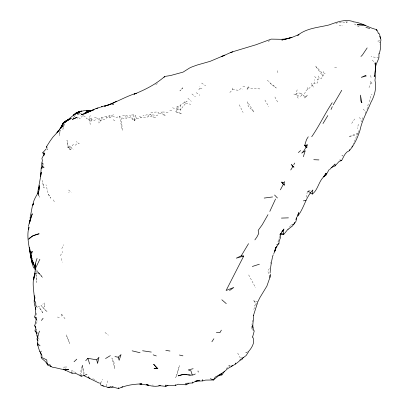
<?xml version="1.0" encoding="UTF-8"?>
<svg xmlns="http://www.w3.org/2000/svg" width="409" height="409" viewBox="0 0 409 409"><rect width="100%" height="100%" fill="white"/><g stroke="black" fill="none" stroke-linecap="round" stroke-linejoin="round"><path stroke-width="0.31" stroke-dasharray="2.04 1.53" d="M38.129 193.498L38.119 196.029L38.334 193.958M180.625 104.955L180.568 110.128L177.639 109.142L176.903 106.498L179.377 106.596L180.625 104.955L184.27 102.547L187.112 101.493L185.574 102.408L184.27 102.547L185.272 100.732M70.062 148.349L70.184 145.456L68.993 146.744L70.062 148.349L69.556 149.142L71.672 149.888L70.072 149.311L67.613 146.897L69.556 149.142M253.774 330.743L251.612 329.02L252.031 323.775M313.207 87.137L312.762 85.44L314.086 83.329L314.439 79.617M81.161 376.208L82.352 365.14L84.177 373.391M323.161 71.549L324.383 73.727L321.336 78.635L319.296 78.277L317.89 79.832L317.542 82.976L314.086 83.329M90.282 115.548L88.835 119.27L90.834 121.381L91.263 118.037L88.835 119.27L86.621 118.728L85.123 116.453L82.659 115.655L84.285 114.346M306.397 197.256L307.358 191.161L311.627 190.251M241.039 359.373L241.576 356.04M63.594 125.318L62.899 129.316L64.141 124.05M113.641 114.801C108.922 116.539 103.462 116.105 99.055 119.075L98.932 123.007L102.276 119.07L104.888 119.223L106.867 117.654L109.857 117.879L111.683 116.371L116.928 117.424L119.479 116.09L121.417 117.889L126.018 118.682L127.715 117.158L130.578 117.787L134.316 120.757L135.307 115.251L133.671 114.868L129.735 115.144L134.316 120.757L136.458 118.697L139.224 118.421L141.34 117.23L146.867 117.337L148.61 116.136L155.819 117.726M252.235 322.016L252.573 320.232M60.189 130.18L59.152 135.548L60.409 130.103M65.772 368.601L66.248 366.193L62.163 368.458M358.412 124.254L357.272 128.666M368.274 103.922L366.955 109.52M369.557 101.78L370.651 96.273L372.037 94.096M106.299 386.173L107.541 380.891M365.298 113.605L365.758 111.8L362.855 108.717M79.842 375.038L82.352 365.14L83.845 375.605M362.599 117.628L361.546 121.688L359.598 117.388M298.176 98.201L295.917 94.407L297.21 89.622M279.598 236.295L277.818 242.051L279.076 241.182M44.832 305.313L44.371 306.873L44.177 302.711L42.766 304.224M304.577 93.978L305.554 91.125L307.619 89.32L308.084 89.402L312.103 85.323L312.762 85.44M358.218 133.329L357.083 134.806L353.478 143.861M61.795 248.631L63.87 244.74M369.015 87.603L370.861 83.278L370.099 81.263L372.609 83.37L370.861 83.278M73.38 118.252L75.425 113.845M253.769 309.393L254.94 306.755L254.107 305.211M36.212 323.642L37.275 321.392L37.076 320.227M36.028 330.927L36.784 329.357L36.202 328.284L36.784 329.357M100.65 383.161L102.531 379.378M41.314 351.991L41.876 350.907M60.348 255.732L62.751 251.479M295.917 94.407L297.599 92.823L300.809 93.267L301.341 95.363L300.799 96.299L299.327 96.401L295.917 94.407L292.338 93.84M269.357 268.57L267.803 271.147L269.521 276.336M74.182 116.672L75.179 115.113M351.704 123.4L354.649 119.009M150.839 112.945L153.38 112.224L157.107 111.989L158.559 112.495L158.743 113.329L157.209 115.594L150.486 114.53L148.38 115.164L146.857 114.811L142.961 115.875M177.639 109.142L175.839 111.78L181.8 113.687L175.839 111.78L176.903 106.498L180.568 110.128L182.491 107.148L185.742 103.283L185.574 102.408M198.784 89.827L199.986 88.083L199.699 86.514M68.738 192.716L69.116 192.215M248.437 87.73L246.765 89.944L248.069 86.181L248.437 87.73L252.246 88.518L260.605 88.952M289.424 227.148L291.162 224.945L292.686 224.623M90.834 121.381L92.091 119.827L94.73 120.261L96.739 118.748L99.055 119.075L100.558 120.783L101.836 117.603L102.276 119.07M226.187 368.831L229.04 365.452L230.881 365.447M73.482 144.27L71.207 146.938L72.086 148.804L73.283 149.096L73.41 149.464M232.225 88.027L232.542 89.668L228.835 93.528M82.659 115.655L80.067 118.605L78.518 117.674L76.984 119.065M306.106 96.529L307.614 94.96L304.061 98.15L306.106 96.529L301.341 95.363M251.612 329.02L252.895 327.752M335.82 23.487L338.529 22.515L342.952 22.454L346.423 22.894L347.614 21.774M75.236 145.333L77.107 143.579L79.295 143.441L76.238 141.647M155.722 84.689L157.731 83.278M268.166 41.56L270.375 40.409M358.013 133.068L348.693 136.744L357.083 134.806M277.67 244.316L276.515 244.73L277.532 245.712M76.979 113.17L77.69 114.443L81.958 112.976M248.335 351.74L245.18 352.711L247.062 352.4M112.49 104.392L113.646 104.05M77.69 114.443L79.53 113.912L80.731 115.425M109.873 386.955L111.038 386.628L109.811 386.95M112.398 104.53L113.544 104.259L112.327 104.505M293.636 224.531L291.162 224.945L292.052 226.295M379.792 40.757L377.589 41.115L380.682 42.93M242.864 86.539L246.254 86.141M122.567 115.808L125.87 115.522L127.388 115.88L127.715 117.158M343.028 155.277L341.883 155.338L342.624 156.325M168.073 112.23L160.982 111.928L165.568 115.824L161.402 113.876L158.743 113.329M94.428 117.291L96.35 117.424M339.107 25.573L342.86 25.874M334.598 67.403L336.924 67.649M378.898 57.838L371.055 56.652M169.776 110.343L172.02 110.67M232.542 89.668L238.733 90.266L240.594 88.702L242.701 89.096M324.383 73.727L325.211 73.871M185.742 103.283L190.763 104.275M139.295 116.585L141.34 117.23M199.986 88.083L201.959 88.559M256.065 305.595L253.866 300.748L257.818 301.801M267.097 80.639L269.178 81.294L270.472 83.6L276.228 88.042L272.946 84.806L270.472 83.6M310.078 192.772L307.358 191.161L310.196 192.066M172.542 107.787L174.689 108.482M307.358 191.161L310.267 192.123M57.424 317.016L59.704 317.773M92.777 378.775L95.292 379.613L96.141 380.559M71.417 370.467L74.407 371.643L76.585 373.591M113.135 119.76L115.19 120.793M359.153 26.968L354.388 23.983L353.555 22.541M201.596 83.047L205.671 85.772M196.223 92.628L199.843 95.317M150.486 114.53L154.019 117.26M300.809 93.267L303.984 95.844M105.026 332.471L108.273 335.135M37.899 272.634L41.263 275.482L38.671 273.069L37.792 271.74L42.843 277.844L38.671 273.069L35.624 268.35M191.939 93.963L195.43 96.882M68.605 190.001L71.335 192.337M187.895 98.247L191.259 101.289M314.598 76.452L317.89 79.832M270.221 262.486L271.484 263.785M35.772 270.344L37.475 272.179M253.866 300.748L257.077 304.337M372.302 60.062L374.388 62.424M65.021 318.81L61.192 313.514L61.478 316.98M38.17 337.737L39.218 339.219M48.359 194.255L50.67 198.15L48.359 194.255L46.002 184.802M42.25 355.646L42.827 356.541M229.04 365.452L229.884 366.801M264.945 100.067L268.733 106.591M274.92 97.005L278.202 103.104M248.687 274.935L255.569 287.691M237.701 353.079L240.758 358.851M239.229 104.786L243.094 112.419M91.263 118.037L92.091 119.827M53.446 199.883L54.484 202.164M136.458 118.697L135.307 115.251M318.376 75.977L319.296 78.277M38.85 195.425L39.755 197.93M46.953 148.324L47.449 149.863L47.296 148.268M109.147 115.66L109.857 117.879M42.684 183.314L44.09 187.992L42.071 180.185M88.835 119.27L90.409 124.535M106.575 116.596L106.867 117.654M111.499 115.696L111.683 116.371M345.902 20.772L346.423 22.894M148.38 115.164L148.61 116.136M307.22 87.454L307.619 89.32M119.479 116.09L122.265 130.18L121.417 117.889M370.666 75.409L371.081 77.546M61.503 258.462L62.199 262.22M358.228 130.696L358.596 132.838M152.884 384.762L153.048 385.707M277.578 70.685L277.885 72.684M311.77 83.129L312.103 85.323M64.121 124.208L64.29 125.405M35.823 273.882L36.82 282.409L35.777 270.681M38.323 194.52L38.451 195.625M133.671 114.868L134.316 120.757M125.87 115.522L126.018 118.682M36.524 312.992L36.646 316.264M179.418 365.743L176.939 374.578L175.635 377.732L179.418 365.743M182.859 87.833L179.894 90.91L182.859 87.833M253.907 111.948L248.222 106.222L247.419 101.867L253.907 111.948M47.061 311.837L40.992 305.457L47.061 311.837M321.852 72.72L315.436 65.941L322.762 76.038L321.852 72.72M42.838 312.788L40.225 309.178L38.758 306.142L42.838 312.788M114.034 362.665L111.902 357.967L114.817 368.714L114.034 362.665M69.658 343.396L66.263 334.905L69.658 343.396M68.359 147.695L66.984 140.231L68.359 147.695"/><path stroke-width="0.61" d="M37.485 338.059L37.5 336.796L39.484 331.101M306.888 145.584L304.7 145.364L306.832 147.792L306.888 145.584L307.752 144.786L304.7 145.364L306.505 139.571L308.253 136.795M331.152 167.664L335.058 165.901L339.209 161.361L341.633 160.538C343.764 156.933 344.899 152.255 349.327 150.722L349.358 149.551M35.087 297.721C32.884 301.53 35.051 305.559 35.834 309.403M253.478 315.467L257.818 301.801L259.879 297.65L266.883 286.101L269.904 277.486L269.981 275.605M270.088 273.089C270.436 267.793 271.279 262.624 272.394 257.512M253.698 315.267C253.887 320.656 251.325 326.142 254.209 331.091L252.568 337.123M375.268 64.228L375.339 63.027M374.301 75.43L374.225 76.693L375.605 68.221L375.104 62.802L375.15 64.305M188.922 383.356L186.095 384.818L185.732 383.335L192.675 382.967L192.762 382.047M41.652 355.073C39.244 350.702 36.974 345.324 37.919 340.145L37.03 338.892L38.149 335.671M38.446 192.854L38.62 191.1L38.042 193.702L39.581 188.37M28.707 229.377L28.978 226.985C26.329 236.341 29.192 246.08 30.491 255.436M43.809 155.773L44.806 152.935L41.912 158.36L42.362 160.216L41.186 168.257L40.583 176.775L37.72 192.256L38.201 193.856M283.268 233.851L280.277 233.963L280.175 234.807L283.897 228.979L283.268 233.851L283.616 234.633L288.14 229.035M32.858 205.364C33.231 200.43 36.064 196.284 38.487 192.153M32.475 259.817L33.313 263.457L31.186 257.869L31.493 255.569L30.92 256.78L32.245 251.515L30.307 252.849L30.307 255.932L30.828 258.115L30.655 256.361M379.342 53.819L380.518 48.461L380.288 44.97M310.078 192.772L312.251 194.06L312.849 189.996C305.221 197.772 303.948 209.331 296.658 217.378M378.964 57.357L378.908 53.533M34.254 299.112L34.775 295.779L34.407 299.449C34.121 290.845 31.473 282.026 34.97 273.698L37.383 272.875M36.907 333.662L35.036 330.907L35.619 327.21L34.734 325.748L36.677 317.895L34.699 316.975L35.69 312.946L35.384 307.604M296.566 217.931L296.034 221.233L293.703 224.408L292.052 226.295L288.115 229.311M29.78 221.729L30.2 219.352L32.291 213.779L29.862 221.709M39.867 259.255L35.557 268.217L33.615 279.92L34.97 273.698M42.556 166.499L44.075 167.291L41.186 168.257L42.556 166.499L43.057 163.702L41.8 162.935M30.015 218.227L32.444 205.645L33.523 203.145L33.022 204.807M274.899 250.988L275.61 247.614L274.771 251.32L273.774 253.616M269.904 277.486L270.594 274.25M28.436 226.392L29.918 220.538M380.196 44.699L380.963 39.862L379.874 36.222M303.345 156.734L305.237 150.783L301.719 153.14L304.112 150.548L306.111 147.066M30.138 219.945L29.213 223.191L30.741 218.513M279.94 235.129L280.277 233.963L283.616 234.633M378.898 57.838C377.594 61.79 374.915 65.404 375.411 69.796C375.626 73.344 375.467 76.785 374.966 80.328C376.761 88.104 374.588 95.762 370.82 102.593C367.159 111.698 362.037 120.277 360.089 129.904C357.778 137.414 354.445 144.714 349.327 150.722M376.234 30.772L376.612 29.56C368.678 27.863 362.098 22.807 353.933 21.871C345.809 18.548 336.817 22.117 329 24.959C318.366 27.572 306.612 28.073 297.778 35.286L298.999 34.56L291.939 37.403L286.356 39.029M35.593 269.47L35.297 263.795L37.061 258.422M297.844 215.604L298.861 212.557L297.634 215.236M60.614 128.416L61.59 125.548L63.727 122.945L66.938 121.187L62.454 123.968L63.727 122.945L62.981 124.556M295.855 219.592L296.453 217.931M275.533 199.045L269.807 211.402M274.771 251.32L276.596 246.596M64.295 122.659L64.694 121.713L66.611 120.517L71.284 118.4L68.114 120.139M272.276 257.067L273.273 254.766M331.039 109.484L332.292 106.657M312.251 194.06C318.473 189.853 318.764 179.239 325.83 175.292L329.056 169.689M243.723 256.054L236.305 258.171L241.264 255.799L243.723 256.054L226.111 290.497L233.82 287.45L229.592 290.502M284.552 181.555L284.086 182.521L281.658 182.107L283.309 184.331L280.395 189.827M351.97 147.015L352.476 145.957M62.746 123.743L63.334 122.572L68.87 119.602L64.694 121.713L63.916 122.526M277.67 244.316L278.979 243.595L279.076 241.182L280.543 237.619L280.277 233.963M60.997 127.884L62.725 124.561L58.017 131.662M293.703 224.408L294.858 222.358M327.824 115.578L322.987 123.538M293.785 164.709L294.69 163.053M292.859 166.575L293.999 167.199L291.469 164.561L292.859 166.575L290.753 169.975M243.176 357.287L241.847 359.721L239.894 359.971M46.784 147.813L46.432 146.816L49.924 141.284L52.802 137.255L59.279 130.236M221.366 330.14L219.889 332.701L216.387 332.563M267.982 214.664L262.246 224.735L258.171 230.405L258.779 233.386L256.893 237.041L254.894 239.878M341.766 90.266L333.228 104.852M241.264 255.799L248.524 243.667M56.81 132.894L58.047 130.941M367.159 47.914L362.379 55.046L360.927 56.478M248.319 352.195L246.157 355.523L241.97 358.673M192.675 382.967L195.487 381.26L202.792 380.897L205.569 380.089L213.38 379.992L215.236 377.113C219.531 374.67 224.04 372.446 227.44 368.754C232.056 366.07 236.862 363.724 240.594 359.772M311.714 136.754C319.271 125.86 324.884 113.692 332.195 102.725M211.888 341.771L213.881 338.764M325.988 174.106L326.771 173.242L325.753 173.528L323.652 176.698L324.434 175.834M224.48 371.377L221.877 374.941L218.841 375.595L213.38 379.992M61.785 125.9L64.596 122.015L63.334 122.572M281.724 231.969L283.534 229.48M41.427 320.451L43.098 318.279M30.573 253.621L32.245 251.515M46.237 148.891L42.822 152.629L43.369 154.137L43.323 153.053L42.822 152.629M164.024 77.352L164.75 76.437L170.481 75.553L183.089 72.112L189.679 67.95L192.056 66.866L197.158 65.031L210.149 61.33L224.838 55.128M96.764 359.848L98.963 357.215L97.547 363.468L96.764 359.848L87.858 358.315L85.711 360.738M275.748 247.716L277.532 245.712L278.151 244.035L278.82 243.902M329.669 169.546L335.012 164.004L335.058 165.901M59.428 129.638L62.751 126.136L60.445 128.554M248.335 351.74C251.709 348.1 255.599 341.944 252.706 337.011M164.75 76.437C155.865 84.331 145.077 89.77 134.086 94.172L136.263 93.288C125.318 96.529 115.629 102.894 104.719 106.069L109.203 104.806L113.221 102.986M74.055 361.75L76.785 359.184M118.211 357.21L121.038 354.583L119.157 360.273L118.211 357.21L114.97 356.597M67.516 120.093L76.851 112.424L84.121 110.675L90.655 110.982L85.026 112.541L88.395 112.552M298.371 152.567L300.595 150.584M75.016 114.065L76.846 112.516L81.856 111.028L78.86 111.529M67.316 120.543L68.717 119.382L66.529 121.008M64.683 122.204L66.621 120.66L64.694 121.713M218.841 375.595L221.622 373.56L221.877 374.941M75.021 113.993L79.796 112.582L75.021 113.993L73.201 115.251L77.04 112.685M75.67 113.283L76.846 112.516M111.591 386.781L118.646 388.55L122.802 386.674M105.558 358.529L110.328 355.636M78.155 112.317L79.203 111.734M116.539 101.166L111.672 103.82L111.933 103.707L106.882 105.45L101.34 106.662M231.024 366.254L232.726 365.441M224.025 55.455L221.617 56.595L231.555 52.112L256.008 44.745L271.223 39.116L281.464 39.31L285.789 38.937L291.939 37.403L281.847 40.026L285.794 39.157M113.124 386.684L110.89 387.732L107.971 387.435L106.161 386.761M158.764 385.595L165.89 386.393L168.002 385.406L175.461 385.421L178.196 384.23L186.095 384.818M100.563 107.127L96.064 108.523L86.391 112.986L81.222 114.694L86.176 113.247M63.247 369.107L70.726 372.711L72.061 373.212L74.678 373.228L77.025 373.984L81.161 376.208L83.845 375.605L86.964 374.291M230.717 52.633L232.813 51.841M179.689 375.339L178.155 375.876L184.244 374.261L187.245 374.67M180.2 375.165C185.185 372.901 190.471 377.037 195.323 373.984M252.333 266.479L259.372 264.214M88.707 111.386L94.034 109.709L85.026 112.541L87.966 112.48M108.119 387.446L109.29 387.118M121.8 387.297C128.278 384.818 135.103 384.107 141.989 383.877L139.704 384.056L148.702 385.196L146.519 384.711C150.977 386.168 155.798 386.934 160.389 385.605M107.971 387.435L109.198 387.113M195.753 381.208L199.444 380.232L195.487 381.26M193.125 368.714L188.293 369.935L190.931 370.886L192.266 375.007M96.064 108.523L97.874 108.073M303.381 200.87L305.917 200.303M104.571 106.166L105.732 105.946M101.12 106.953L102.276 106.739M264.183 198.063L272.573 196.954M281.428 218.089L288.427 217.854M91.57 110.88L86.069 110.88L90.655 110.982M50.23 365.912L52.255 367.17C57.741 367.814 62.925 370.38 68.681 369.434L65.588 369.419M157.823 368.616L156.678 367.931L153.636 364.204L157.823 368.616L154.004 368.586L156.31 368.698M363.366 24.985L357.149 24.739L365.401 25.225M313.79 159.694L318.928 159.909M168.002 385.406L165.287 385.171L165.89 386.393M142.598 350.758L151.289 352.067M188.442 374.833L190.241 375.084M165.798 350.38L169.98 351.04M339.853 159.955L341.633 160.538M179.413 355.022L182.935 355.84M132.138 350.83L140.072 352.747M100.052 382.768L101.095 385.401L105.609 386.628M365.902 27.459L369.675 28.425M153.16 354.848L156.299 355.927M39.862 351.203L41.099 353.851L41.222 357.2L46.784 359.925L47.086 363.949L50.583 365.196M51.171 366.469L47.628 365.114L47.086 363.949M210.354 378.668L213.37 379.941M31.186 257.869L32.423 258.401M83.845 375.605L99.361 383.202M46.432 146.816L47.193 147.204M35.036 330.907L36.733 332.072L37.081 333.044M283.309 184.331L284.332 185.108L284.086 182.521M64.162 369.439L65.414 370.401M102.547 385.411L103.411 386.096M378.366 33.093L379.588 34.111L380.37 38.303M221.821 299.771L226.279 303.631M37.587 343.56L40.046 345.815M274.582 195.027L277.43 197.987M88.216 376.74L89.847 378.55M281.658 182.107L284.332 185.108M34.151 300.549L35.706 302.302L35.798 305.457L37.127 307.205M304.7 145.364L306.832 147.792M47.316 363.898L45.041 361.27L41.83 358.494L41.222 357.2M35.348 269.884L33.241 266.959L31.099 259.05M37.117 336.259L37.817 337.246M36.304 319.894L34.699 316.975M376.612 29.56L377.579 31.115L378.213 33.185M35.839 327.732L34.734 325.748M37.5 336.796L36.82 335.605L36.733 332.072M35.716 268.416L32.832 262.46L35.864 269.383M35.711 268.846L34.167 264.909L35.66 269.234L35.297 263.795M87.858 358.315L89.648 363.984M118.375 387.686L118.646 388.55M80.829 375.155L81.161 376.208M175.221 384.593L175.461 385.421M31.549 261.085L32.393 264.02L32.209 263.376M202.45 379.572L202.792 380.897M197.997 370.983L198.263 372.057M30.041 251.826L29.581 247.573L30.532 254.833M31.554 258.969L32.73 263.693M37.03 338.892L37.444 340.579M71.754 371.796L72.061 373.212M30.235 253.652L30.46 254.776M37.342 342.946L37.899 345.804M30.828 258.115L29.964 251.152M252.552 325.467L252.895 327.752M235.599 363.039L235.722 364.122M30.307 252.849L30.481 254.602M35.557 268.217L35.67 269.449M325.753 173.528L325.83 175.292M40.849 174.653L40.583 176.775L41.232 172.307L40.849 174.653M39.039 187.547L38.676 189.403L39.617 185.701L39.039 187.547M30.021 237.844L28.671 239.168L32.5 236.029L36.396 234.403L39.146 233.784L32.5 236.029L30.021 237.844M74.632 118.349L72.367 119.367L77.214 117.23L74.632 118.349M365.278 75.588L361.249 77.357L366.321 75.951L365.278 75.588M361.847 102.669L360.856 101.084L360.406 95.087L361.847 102.669"/></g></svg>
